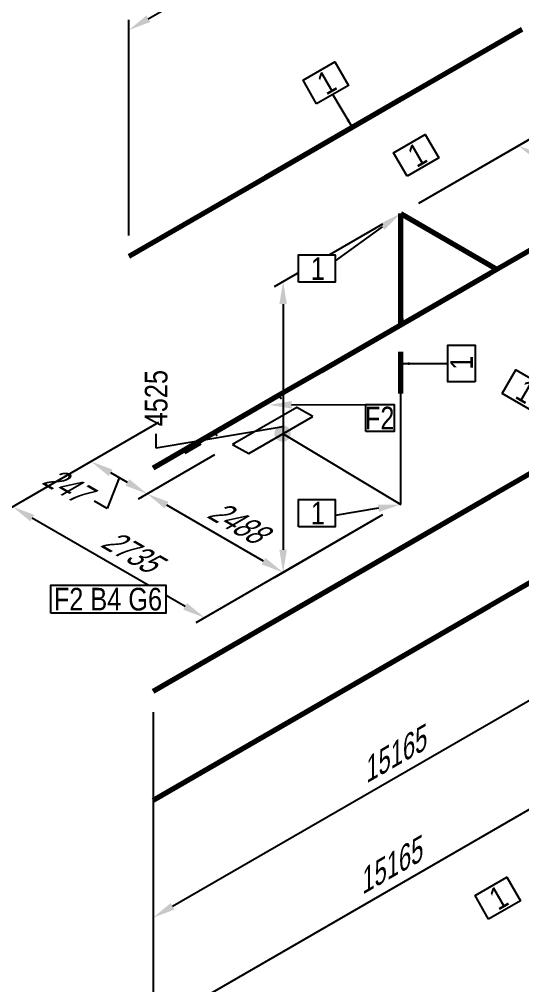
# Model space of a CAD drawing. Header units: millimetres. Extents: x 0 to 594, y 0 to 420.
# Drawn here: x 120.2 to 175.7, y 258.4 to 365 of the extents above; entities that cross this region are included whole.
import ezdxf
from ezdxf import colors
from ezdxf.entities.mleader import LeaderData, LeaderLine
from ezdxf.enums import TextEntityAlignment as Align
from ezdxf.math import Vec2, Vec3

# ---------------------------------------------------------------- set-up
doc = ezdxf.new("R2010")
doc.units = ezdxf.units.MM
doc.header["$LTSCALE"] = 0.25
for name, color, linetype in [('밸브', 4, 'Continuous'), ('용접', 1, 'Continuous'), ('주석', 7, 'Continuous'), ('치수', 1, 'Continuous')]:
    doc.layers.add(name, color=color, linetype=linetype)
doc.layers.add('파이프', color=3, linetype='Continuous', lineweight=70)
doc.styles.add('AdskIsoAnnotation', font='arial.ttf', dxfattribs={"width": 0.8, "height": 1})
doc.styles.add('AdskIsoMetric', font='arial.ttf', dxfattribs={"width": 0.8, "height": 2.5})
doc.styles.add('AdskIsoMetric-30', font='arial.ttf', dxfattribs={"width": 0.8, "height": 2.5})
doc.styles.add('AdskIsoMetric30', font='arial.ttf', dxfattribs={"width": 0.8, "oblique": 30, "height": 2.5})
doc.styles.get("Standard").update_dxf_attribs({"font": 'arial.ttf'})
doc.dimstyles.new('AdskIsoMetric', dxfattribs={"dimtxt": 2.5, "dimasz": 2.5, "dimexe": 1, "dimexo": 2, "dimgap": 0.8, "dimtad": 1, "dimdec": 0, "dimrnd": 1, "dimzin": 0, "dimdsep": 46, "dimtxsty": 'AdskIsoMetric', "dimcen": 0, "dimclrt": 7, "dimadec": 0, "dimazin": 0, "dimtfac": 1, "dimtdec": 0, "dimtmove": 1, "dimatfit": 3, "dimfxl": 0, "dimfrac": 2, "dimtolj": 1, "dimtzin": 0, "dimarcsym": 0})

# ---------------------------------------------------------------- blocks, each defined once
blk = doc.blocks.new('개스킷-1-IsoLeft')
at = {"color": 0, "linetype": 'ByBlock', "lineweight": -2}
for p in [(0.1238, 0.1326), (0.221, 0.0765), (-0.221, -0.0765), (-0.1326, -0.1276)]:
    blk.add_point(p, dxfattribs=at)
blk = doc.blocks.new('*D30')
at = {"layer": 'Defpoints', "color": 0}
for p in [(143.72, 318.08), (134.27, 312.63), (162.29, 311.45)]:
    blk.add_point(p, dxfattribs=at)
at = {"layer": '치수', "color": 0, "lineweight": -2}
for p, q in [((141.72, 316.93), (133.27, 312.05)), ((147.13, 305.2), (136.44, 311.38)), ((160.29, 310.3), (148.3, 303.37))]:
    blk.add_line(p, q, dxfattribs=at)
at = {"layer": '치수', "color": 0}
for points in [[(136.64, 311.74), (136.23, 311.02), (134.27, 312.63)], [(147.34, 305.56), (146.92, 304.84), (149.3, 303.95)]]:
    blk.add_solid(points, dxfattribs=at)
at = {"layer": '치수', "color": 7, "insert": (144.05, 309.6), "char_height": 2.5, "attachment_point": 5, "rotation": 330, "style": 'AdskIsoMetric30'}
blk.add_mtext('\\A1;2488', dxfattribs=at)
blk = doc.blocks.new('*D31')
at = {"layer": 'Defpoints', "color": 0}
for p in [(137.54, 321.66), (143.72, 318.08), (128.08, 316.2)]:
    blk.add_point(p, dxfattribs=at)
at = {"layer": '치수', "color": 0, "lineweight": -2}
for p, q in [((135.54, 320.5), (127.08, 315.62)), ((141.72, 316.93), (133.27, 312.05)), ((131.18, 314.41), (129.86, 311)), ((132.1, 313.88), (130.25, 314.95)), ((129.86, 311), (128.47, 311.8))]:
    blk.add_line(p, q, dxfattribs=at)
at = {"layer": '치수', "color": 0}
for points in [[(130.46, 315.31), (130.04, 314.59), (128.08, 316.2)], [(132.31, 314.24), (131.9, 313.52), (134.27, 312.63)]]:
    blk.add_solid(points, dxfattribs=at)
at = {"layer": '치수', "color": 7, "insert": (125.16, 313.71), "char_height": 2.5, "attachment_point": 5, "rotation": 330, "style": 'AdskIsoMetric30'}
blk.add_mtext('\\A1;247', dxfattribs=at)
blk = doc.blocks.new('개스킷 해치 표식-1-IsoLeft')
at = {"linetype": 'ByBlock', "lineweight": -2, "extrusion": (0, 0.816497, 0.57735)}
blk.add_line((0, 0), (-0.0884, -0.051), dxfattribs=at)
blk = doc.blocks.new('*D32')
at = {"layer": 'Defpoints', "color": 0}
for p in [(137.54, 321.66), (119.42, 311.2), (162.29, 311.45)]:
    blk.add_point(p, dxfattribs=at)
at = {"layer": '치수', "color": 0, "lineweight": -2}
for p, q in [((135.54, 320.5), (118.42, 310.62)), ((160.29, 310.3), (139.64, 298.37)), ((138.47, 300.2), (121.59, 309.95))]:
    blk.add_line(p, q, dxfattribs=at)
at = {"layer": '치수', "color": 0}
for points in [[(121.8, 310.31), (121.38, 309.59), (119.42, 311.2)], [(138.68, 300.56), (138.26, 299.84), (140.64, 298.95)]]:
    blk.add_solid(points, dxfattribs=at)
at = {"layer": '치수', "color": 7, "insert": (132.3, 306.38), "char_height": 2.5, "attachment_point": 5, "rotation": 330, "style": 'AdskIsoMetric30'}
blk.add_mtext('\\A1;2735', dxfattribs=at)
blk = doc.blocks.new('*D33')
at = {"layer": 'Defpoints', "color": 0}
for p in [(162.29, 343.57), (162.29, 311.45), (149.3, 303.95)]:
    blk.add_point(p, dxfattribs=at)
at = {"layer": '치수', "color": 0, "lineweight": -2}
for p, q in [((160.29, 342.41), (148.3, 335.49)), ((149.3, 333.57), (149.3, 306.45)), ((149.3, 320.01), (135.29, 317.65)), ((135.29, 317.65), (135.29, 319.25)), ((160.29, 310.3), (148.3, 303.37))]:
    blk.add_line(p, q, dxfattribs=at)
at = {"layer": '치수', "color": 0}
for points in [[(148.88, 333.57), (149.71, 333.57), (149.3, 336.07)], [(148.88, 306.45), (149.71, 306.45), (149.3, 303.95)]]:
    blk.add_solid(points, dxfattribs=at)
at = {"layer": '치수', "color": 7, "insert": (135.29, 323.19), "char_height": 2.5, "attachment_point": 5, "rotation": 90, "style": 'AdskIsoMetric-30'}
blk.add_mtext('\\A1;4525', dxfattribs=at)
blk = doc.blocks.new('*D36')
at = {"layer": 'Defpoints', "color": 0}
for p in [(175.28, 351.07), (162.29, 343.57), (187.47, 333.11)]:
    blk.add_point(p, dxfattribs=at)
at = {"layer": '치수', "color": 0, "lineweight": -2}
for p, q in [((164.29, 344.72), (176.28, 351.64)), ((194.76, 339.82), (177.44, 349.82)), ((189.47, 334.27), (197.92, 339.15))]:
    blk.add_line(p, q, dxfattribs=at)
at = {"layer": '치수', "color": 0}
for points in [[(177.65, 350.18), (177.23, 349.46), (175.28, 351.07)], [(194.96, 340.18), (194.55, 339.46), (196.92, 338.57)]]:
    blk.add_solid(points, dxfattribs=at)
at = {"layer": '치수', "color": 7, "insert": (191, 344.6), "char_height": 2.5, "attachment_point": 5, "rotation": 330, "style": 'AdskIsoMetric30'}
blk.add_mtext('\\A1;2576', dxfattribs=at)
blk = doc.blocks.new('*D37')
at = {"layer": 'Defpoints', "color": 0}
for p in [(183.94, 356.07), (162.29, 343.57), (223.25, 308.37)]:
    blk.add_point(p, dxfattribs=at)
at = {"layer": '치수', "color": 0, "lineweight": -2}
for p, q in [((164.29, 344.72), (184.94, 356.64)), ((242.74, 322.12), (186.1, 354.82))]:
    blk.add_line(p, q, dxfattribs=at)
at = {"layer": '치수', "color": 0}
for points in [[(186.31, 355.18), (185.89, 354.46), (183.94, 356.07)], [(242.95, 322.48), (242.53, 321.76), (244.9, 320.87)]]:
    blk.add_solid(points, dxfattribs=at)
at = {"layer": '치수', "color": 7, "insert": (220.87, 337.36), "char_height": 2.5, "attachment_point": 5, "rotation": 330, "style": 'AdskIsoMetric30'}
blk.add_mtext('\\A1;6071', dxfattribs=at)
blk = doc.blocks.new('*D42')
at = {"layer": 'Defpoints', "color": 0}
for p in [(186.26, 308.44), (186.26, 283.44), (134.93, 278.81)]:
    blk.add_point(p, dxfattribs=at)
at = {"layer": '치수', "color": 0, "lineweight": -2}
for p, q in [((137.09, 255.06), (184.09, 282.19)), ((134.93, 276.5), (134.93, 252.65))]:
    blk.add_line(p, q, dxfattribs=at)
at = {"layer": '치수', "color": 0}
for points in [[(183.88, 282.55), (184.3, 281.83), (186.26, 283.44)], [(136.88, 255.42), (137.3, 254.69), (134.93, 253.81)]]:
    blk.add_solid(points, dxfattribs=at)
at = {"layer": '치수', "color": 7, "insert": (160.81, 271.37), "char_height": 2.5, "attachment_point": 5, "rotation": 30, "style": 'AdskIsoMetric30'}
blk.add_mtext('\\A1;15165', dxfattribs=at)
blk = doc.blocks.new('*D43')
at = {"layer": 'Defpoints', "color": 0}
for p in [(186.26, 320.47), (186.26, 295.47), (134.93, 290.84)]:
    blk.add_point(p, dxfattribs=at)
at = {"layer": '치수', "color": 0, "lineweight": -2}
for p, q in [((137.09, 267.09), (184.09, 294.22)), ((134.93, 288.53), (134.93, 264.68))]:
    blk.add_line(p, q, dxfattribs=at)
at = {"layer": '치수', "color": 0}
for points in [[(183.88, 294.58), (184.3, 293.86), (186.26, 295.47)], [(136.88, 267.45), (137.3, 266.73), (134.93, 265.84)]]:
    blk.add_solid(points, dxfattribs=at)
at = {"layer": '치수', "color": 7, "insert": (161.25, 283.65), "char_height": 2.5, "attachment_point": 5, "rotation": 30, "style": 'AdskIsoMetric30'}
blk.add_mtext('\\A1;15165', dxfattribs=at)
blk = doc.blocks.new('*D54')
at = {"layer": 'Defpoints', "color": 0}
for p in [(186.26, 395), (186.26, 370), (132.25, 338.82)]:
    blk.add_point(p, dxfattribs=at)
at = {"layer": '치수', "color": 0, "lineweight": -2}
for p, q in [((186.26, 372.31), (186.26, 396.16)), ((134.41, 365.07), (184.09, 393.75)), ((132.25, 341.13), (132.25, 364.97))]:
    blk.add_line(p, q, dxfattribs=at)
at = {"layer": '치수', "color": 0}
for points in [[(183.88, 394.11), (184.3, 393.39), (186.26, 395)], [(134.2, 365.43), (134.62, 364.71), (132.25, 363.82)]]:
    blk.add_solid(points, dxfattribs=at)
at = {"layer": '치수', "color": 7, "insert": (159.25, 382.03), "char_height": 2.5, "attachment_point": 5, "rotation": 30, "style": 'AdskIsoMetric30'}
blk.add_mtext('\\A1;15141', dxfattribs=at)
blk = doc.blocks.new('절곡부-3-Iso2DSkew0')
at = {"color": 0, "linetype": 'ByBlock', "lineweight": -2, "extrusion": (0.707107, 0.408248, -0.57735)}
for p, q in [((0, 0), (10.61, -6.12)), ((0, 0), (0, 0)), ((0, -12.25), (0, 0))]:
    blk.add_line(p, q, dxfattribs=at)
blk = doc.blocks.new('Buttweld')
at = {"lineweight": -2}
blk.add_hatch(color=0, dxfattribs=at).paths.add_polyline_path([(0.044, -0.0026), (0.0433, 0.0053), (0.0413, 0.0129), (0.0379, 0.02), (0.0334, 0.0265), (0.0278, 0.0321), (0.0214, 0.0366), (0.0142, 0.0399), (0.0066, 0.042), (-0.0013, 0.0427), (-0.0091, 0.042), (-0.0168, 0.0399), (-0.0239, 0.0366), (-0.0304, 0.0321), (-0.036, 0.0265), (-0.0405, 0.02), (-0.0438, 0.0129), (-0.0459, 0.0053), (-0.0466, -0.0026), (-0.0459, -0.0105), (-0.0438, -0.0181), (-0.0405, -0.0252), (-0.036, -0.0317), (-0.0304, -0.0373), (-0.0239, -0.0418), (-0.0168, -0.0452), (-0.0091, -0.0472), (-0.0013, -0.0479), (0.0066, -0.0472), (0.0142, -0.0452), (0.0214, -0.0418), (0.0278, -0.0373), (0.0334, -0.0317), (0.0379, -0.0252), (0.0413, -0.0181), (0.0433, -0.0105)], is_closed=False, flags=0)
blk = doc.blocks.new('AnnoRect')
at = {"color": 0, "linetype": 'ByBlock', "lineweight": -2}
blk.add_wipeout([(-0.81, -0.6), (-0.81, 0.6), (0.81, 0.6), (0.81, -0.6)], dxfattribs=at)
blk.add_lwpolyline([(-0.81, -0.6), (-0.81, 0.6), (0.81, 0.6), (0.81, -0.6)], close=True, dxfattribs=at)
at = {"color": 0, "linetype": 'ByBlock', "lineweight": -2, "style": 'AdskIsoAnnotation', "width": 0.8}
blk.add_attdef('XX', text='', height=1, dxfattribs=at).set_placement((0, 0), align=Align.MIDDLE_CENTER)

msp = doc.modelspace()

# ---------------------------------------------------------------- linework, layer by layer
at = {"color": 0, "linetype": 'ByBlock', "lineweight": -2, "extrusion": (-0.707107, -0.408248, 0.57735)}
for p, q in [((162.2864, 311.4508), (162.2864, 323.6981)), ((149.296, 319.26), (162.2863, 311.4507)), ((162.2864, 311.4508), (162.2864, 311.4508))]:
    msp.add_line(p, q, dxfattribs=at)
at = {"color": 0, "linetype": 'ByBlock', "lineweight": -2, "extrusion": (2.88039e-11, -0.816497, 0.57735)}
for p, q in [((150.7959, 322.1672), (143.7248, 318.0847)), ((152.5637, 321.1466), (150.7959, 322.1672)), ((145.4926, 317.0641), (152.5637, 321.1466)), ((150.1799, 319.7703), (148.4121, 318.7497)), ((143.7248, 318.0847), (145.4926, 317.0641))]:
    msp.add_line(p, q, dxfattribs=at)
at = {"layer": '파이프'}
for points in [[(175.6501, 363.8783), (162.533, 356.3051)], [(162.533, 356.3051), (147.3896, 347.5621)], [(147.3896, 347.5621), (132.2462, 338.819)], [(172.0807, 336.9443), (186.2567, 345.1288)], [(153.5043, 326.2192), (172.0807, 336.9443)], [(172.893, 337.443), (172.893, 337.443)], [(162.2864, 332.0001), (162.2864, 331.3192)], [(162.2864, 323.6981), (162.2864, 328.2895)], [(148.8713, 323.5444), (153.5043, 326.2192)], [(134.9279, 315.4941), (148.8713, 323.5444)], [(172.0807, 312.2869), (186.2567, 320.4714)], [(153.5043, 301.5618), (172.0807, 312.2869)], [(172.0807, 300.2552), (186.2567, 308.4397)], [(134.9279, 290.8367), (153.5043, 301.5618)], [(153.5043, 289.5301), (172.0807, 300.2552)], [(134.9279, 278.805), (153.5043, 289.5301)]]:
    msp.add_lwpolyline(points, dxfattribs=at)

# ---------------------------------------------------------------- block references
at = {"layer": '밸브', "xscale": 20, "yscale": 20, "zscale": 20, "rotation": 180.00000000202}
msp.add_blockref('개스킷-1-IsoLeft', (146.3765, 320.6363), dxfattribs=at)
at = {"layer": '용접', "xscale": 20, "yscale": 20, "zscale": 20, "rotation": 270.0000000003539}
msp.add_blockref('Buttweld', (149.296, 319.26), dxfattribs=at)
at = {"layer": '치수', "xscale": 20, "yscale": 20, "zscale": 20, "rotation": 2.020386294742924e-09}
msp.add_blockref('개스킷 해치 표식-1-IsoLeft', (140.225, 318.1054), dxfattribs=at)
at = {"layer": '파이프'}
msp.add_blockref('절곡부-3-Iso2DSkew0', (162.2864, 343.5667), dxfattribs=at)

# ---------------------------------------------------------------- dimensions: what is measured, and where the dimension line sits
at = {"layer": '치수'}
for base, p1, p2, angle, text, override, picture, middle in [((186.2567, 395.002), (132.2462, 338.819), (186.2567, 370.002), 30, '15141', {"dimtad": 0, "dimlfac": 242.770374, "dimtxsty": 'AdskIsoMetric30', "dimse1": 0, "dimse2": 0, "dimsd1": 0, "dimsd2": 0, "dimtmove": 1}, '*D54', (159.2514, 382.0274)), ((183.937, 356.0667), (223.2524, 308.368), (162.2864, 343.5667), 150, '6071', {"dimtad": 0, "dimlfac": 86.231952, "dimtxsty": 'AdskIsoMetric30', "dimse1": 1, "dimse2": 0, "dimsd1": 0, "dimsd2": 0, "dimtmove": 1}, '*D37', (220.8657, 337.3628)), ((175.2768, 351.0667), (187.4661, 333.1117), (162.2864, 343.5667), 150, '2576', {"dimtad": 0, "dimlfac": 95.298022, "dimtxsty": 'AdskIsoMetric30', "dimse1": 0, "dimse2": 0, "dimsd1": 0, "dimsd2": 0, "dimtmove": 1}, '*D36', (191.0048, 344.603)), ((149.296, 303.9507), (162.2864, 343.5667), (162.2864, 311.4507), 270, '4525', {"dimtad": 0, "dimlfac": 140.895593, "dimtxsty": 'AdskIsoMetric-30', "dimse1": 0, "dimse2": 0, "dimsd1": 0, "dimsd2": 0, "dimtmove": 1}, '*D33', (135.288, 320.0492)), ((119.4225, 311.1981), (162.2864, 311.4507), (137.5376, 321.6569), 150, '2735', {"dimtad": 0, "dimlfac": 103.060302, "dimtxsty": 'AdskIsoMetric30', "dimse1": 0, "dimse2": 0, "dimsd1": 0, "dimsd2": 0, "dimtmove": 1}, '*D32', (132.2954, 306.3829)), ((128.0828, 316.1981), (143.7248, 318.0847), (137.5376, 321.6569), 150, '247', {"dimtad": 0, "dimlfac": 34.512681, "dimtxsty": 'AdskIsoMetric30', "dimse1": 0, "dimse2": 0, "dimsd1": 0, "dimsd2": 0, "dimtmove": 1}, '*D31', (127.7807, 312.1976)), ((186.2567, 295.4714), (134.9279, 290.8367), (186.2567, 320.4714), 30, '15165', {"dimtad": 0, "dimlfac": 255.866175, "dimtxsty": 'AdskIsoMetric30', "dimse1": 0, "dimse2": 1, "dimsd1": 0, "dimsd2": 0, "dimtmove": 1}, '*D43', (161.2522, 283.652)), ((134.27, 312.626), (162.2864, 311.4507), (143.7248, 318.0847), 150, '2488', {"dimtad": 0, "dimlfac": 128.31469, "dimtxsty": 'AdskIsoMetric30', "dimse1": 0, "dimse2": 0, "dimsd1": 0, "dimsd2": 0, "dimtmove": 1}, '*D30', (144.0501, 309.5973)), ((186.2567, 283.4397), (134.9279, 278.805), (186.2567, 308.4397), 30, '15165', {"dimtad": 0, "dimlfac": 255.866175, "dimtxsty": 'AdskIsoMetric30', "dimse1": 0, "dimse2": 1, "dimsd1": 0, "dimsd2": 0, "dimtmove": 1}, '*D42', (160.8123, 271.3663))]:
    dim = msp.add_linear_dim(base=base, p1=p1, p2=p2, angle=angle, text=text, dimstyle='AdskIsoMetric', override=override, dxfattribs=at)
    dim.commit()
    dim.dimension.update_dxf_attribs({"geometry": picture, "text_midpoint": middle, "dimtype": 160})

# ---------------------------------------------------------------- leaders
at = {"layer": '주석'}
ml = msp.add_multileader_mtext('Standard', dxfattribs=at)
ml.set_content('')
ml.set_leader_properties()
ml.build(insert=Vec2(0, 0))
ml.multileader.update_dxf_attribs({"dogleg_length": 0, "arrow_head_size": 0})
ctx = ml.context
ctx.base_point, ctx.arrow_head_size = Vec3(154.7722, 356.7138), 0
notes = []
notes.append((ctx, [(0, (1, 1, 0), (154.7722, 356.7138), (-1, 0), 0, [(0, [(156.9521, 353.083)], 0, [])])]))
ctx.mtext, ml.multileader.dxf.content_type = None, 0
ml = msp.add_multileader_mtext('Standard', dxfattribs=at)
ml.set_content('')
ml.set_leader_properties()
ml.build(insert=Vec2(0, 0))
ml.multileader.update_dxf_attribs({"dogleg_length": 0, "arrow_head_size": 2.5})
ctx = ml.context
ctx.base_point, ctx.arrow_head_size = Vec3(155.0476, 338.365), 2.5
notes.append((ctx, [(0, (1, 1, 0), (155.0476, 338.365), (-1, 0), 0, [(0, [(162.2864, 343.5667)], 0, [])])]))
ctx.mtext, ml.multileader.dxf.content_type = None, 0
ml = msp.add_multileader_mtext('Standard', dxfattribs=at)
ml.set_content('')
ml.set_leader_properties()
ml.build(insert=Vec2(0, 0))
ml.multileader.update_dxf_attribs({"dogleg_length": 0, "arrow_head_size": 0})
ctx = ml.context
ctx.base_point, ctx.arrow_head_size = Vec3(167.5, 327), 0
notes.append((ctx, [(0, (1, 1, 0), (167.5, 327), (-1, 0), 0, [(0, [(162.2864, 327)], 0, [])])]))
ctx.mtext, ml.multileader.dxf.content_type = None, 0
ml = msp.add_multileader_mtext('Standard', dxfattribs=at)
ml.set_content('')
ml.set_leader_properties()
ml.build(insert=Vec2(0, 0))
ml.multileader.update_dxf_attribs({"dogleg_length": 0, "arrow_head_size": 2.5})
ctx = ml.context
ctx.base_point, ctx.arrow_head_size = Vec3(158.4213, 322.4939), 2.5
notes.append((ctx, [(0, (1, 1, 0), (158.4213, 322.4939), (-1, 0), 0, [(0, [(147.7388, 322.4434)], 0, [])])]))
ctx.mtext, ml.multileader.dxf.content_type = None, 0
ml = msp.add_multileader_mtext('Standard', dxfattribs=at)
ml.set_content('')
ml.set_leader_properties()
ml.build(insert=Vec2(0, 0))
ml.multileader.update_dxf_attribs({"dogleg_length": 0, "arrow_head_size": 2.5})
ctx = ml.context
ctx.base_point, ctx.arrow_head_size = Vec3(155.0476, 310.2275), 2.5
notes.append((ctx, [(0, (1, 1, 0), (155.0476, 310.2275), (-1, 0), 0, [(0, [(162.2864, 311.4507)], 0, [])])]))
ctx.mtext, ml.multileader.dxf.content_type = None, 0
for ctx, leaders in notes:
    for number, flags, end, landing, length, lines in leaders:
        leader = LeaderData()
        leader.index, (leader.has_last_leader_line, leader.has_dogleg_vector, leader.attachment_direction) = number, flags
        leader.last_leader_point, leader.dogleg_vector, leader.dogleg_length = Vec3(end), Vec3(landing), length
        for number, points, colour, breaks in lines:
            line = LeaderLine()
            line.index, line.vertices, line.color, line.breaks = number, Vec3.list(points), colors.encode_raw_color(colour), breaks
            leader.lines.append(line)
        ctx.leaders.append(leader)

# ---------------------------------------------------------------- next in the draw order: block references
ref = msp.add_blockref('AnnoRect', (154, 358), dxfattribs=dict(at, xscale=2.5, yscale=2.5, zscale=2.5, rotation=29.99999999961074))
ref.add_attrib('XX_001', '1', (154.0451, 356.5767), dxfattribs={"layer": '0', "color": 0, "linetype": 'ByBlock', "lineweight": -2, "height": 2.5, "rotation": 30, "style": 'AdskIsoAnnotation', "width": 0.8})
ref = msp.add_blockref('AnnoRect', (164, 350), dxfattribs=dict(at, xscale=2.5, yscale=2.5, zscale=2.5, rotation=29.99999999943542))
ref.add_attrib('XX_001', '1', (164.0451, 348.5767), dxfattribs={"layer": '0', "color": 0, "linetype": 'ByBlock', "lineweight": -2, "height": 2.5, "rotation": 30, "style": 'AdskIsoAnnotation', "width": 0.8})
ref = msp.add_blockref('AnnoRect', (153.0238, 337.5), dxfattribs=dict(at, xscale=2.5, yscale=2.5, zscale=2.5))
ref.add_attrib('XX_001', '1', (152.3512, 336.2449), dxfattribs={"layer": '0', "color": 0, "linetype": 'ByBlock', "lineweight": -2, "height": 2.5, "style": 'AdskIsoAnnotation', "width": 0.8})
ref = msp.add_blockref('AnnoRect', (169, 327), dxfattribs=dict(at, xscale=2.5, yscale=2.5, zscale=2.5, rotation=90.0000000021863))
ref.add_attrib('XX_001', '1', (170.2551, 326.3274), dxfattribs={"layer": '0', "color": 0, "linetype": 'ByBlock', "lineweight": -2, "height": 2.5, "rotation": 90, "style": 'AdskIsoAnnotation', "width": 0.8})
ref = msp.add_blockref('AnnoRect', (176, 324), dxfattribs=dict(at, xscale=2.5, yscale=2.5, zscale=2.5, rotation=330.0000000026417))
ref.add_attrib('XX_001', '1', (174.79, 323.2493), dxfattribs={"layer": '0', "color": 0, "linetype": 'ByBlock', "lineweight": -2, "height": 2.5, "rotation": 330, "style": 'AdskIsoAnnotation', "width": 0.8})
ref = msp.add_blockref('AnnoRect', (160, 321), dxfattribs=dict(at, xscale=1.950184501845019, yscale=2.510231923601637, zscale=2.5))
ref.add_attrib('XX_001', 'F2', (158.3288, 319.7449), dxfattribs={"layer": '0', "color": 0, "linetype": 'ByBlock', "lineweight": -2, "height": 2.5, "style": 'AdskIsoAnnotation', "width": 0.8})
ref = msp.add_blockref('AnnoRect', (153.0238, 310.5), dxfattribs=dict(at, xscale=2.5, yscale=2.5, zscale=2.5))
ref.add_attrib('XX_001', '1', (152.3512, 309.2449), dxfattribs={"layer": '0', "color": 0, "linetype": 'ByBlock', "lineweight": -2, "height": 2.5, "style": 'AdskIsoAnnotation', "width": 0.8})
ref = msp.add_blockref('AnnoRect', (130, 301), dxfattribs=dict(at, xscale=7.844095940959409, yscale=2.585266030013643, zscale=2.5))
ref.add_attrib('XX_001', 'F2 B4 G6', (123.9707, 299.75), dxfattribs={"layer": '0', "color": 0, "linetype": 'ByBlock', "lineweight": -2, "height": 2.5, "style": 'AdskIsoAnnotation', "width": 0.8})
ref = msp.add_blockref('AnnoRect', (173, 268), dxfattribs=dict(at, xscale=2.5, yscale=2.5, zscale=2.5, rotation=29.99999999941164))
ref.add_attrib('XX_001', '1', (173.0451, 266.5767), dxfattribs={"layer": '0', "color": 0, "linetype": 'ByBlock', "lineweight": -2, "height": 2.5, "rotation": 30, "style": 'AdskIsoAnnotation', "width": 0.8})

doc.saveas('drawing.dxf')
